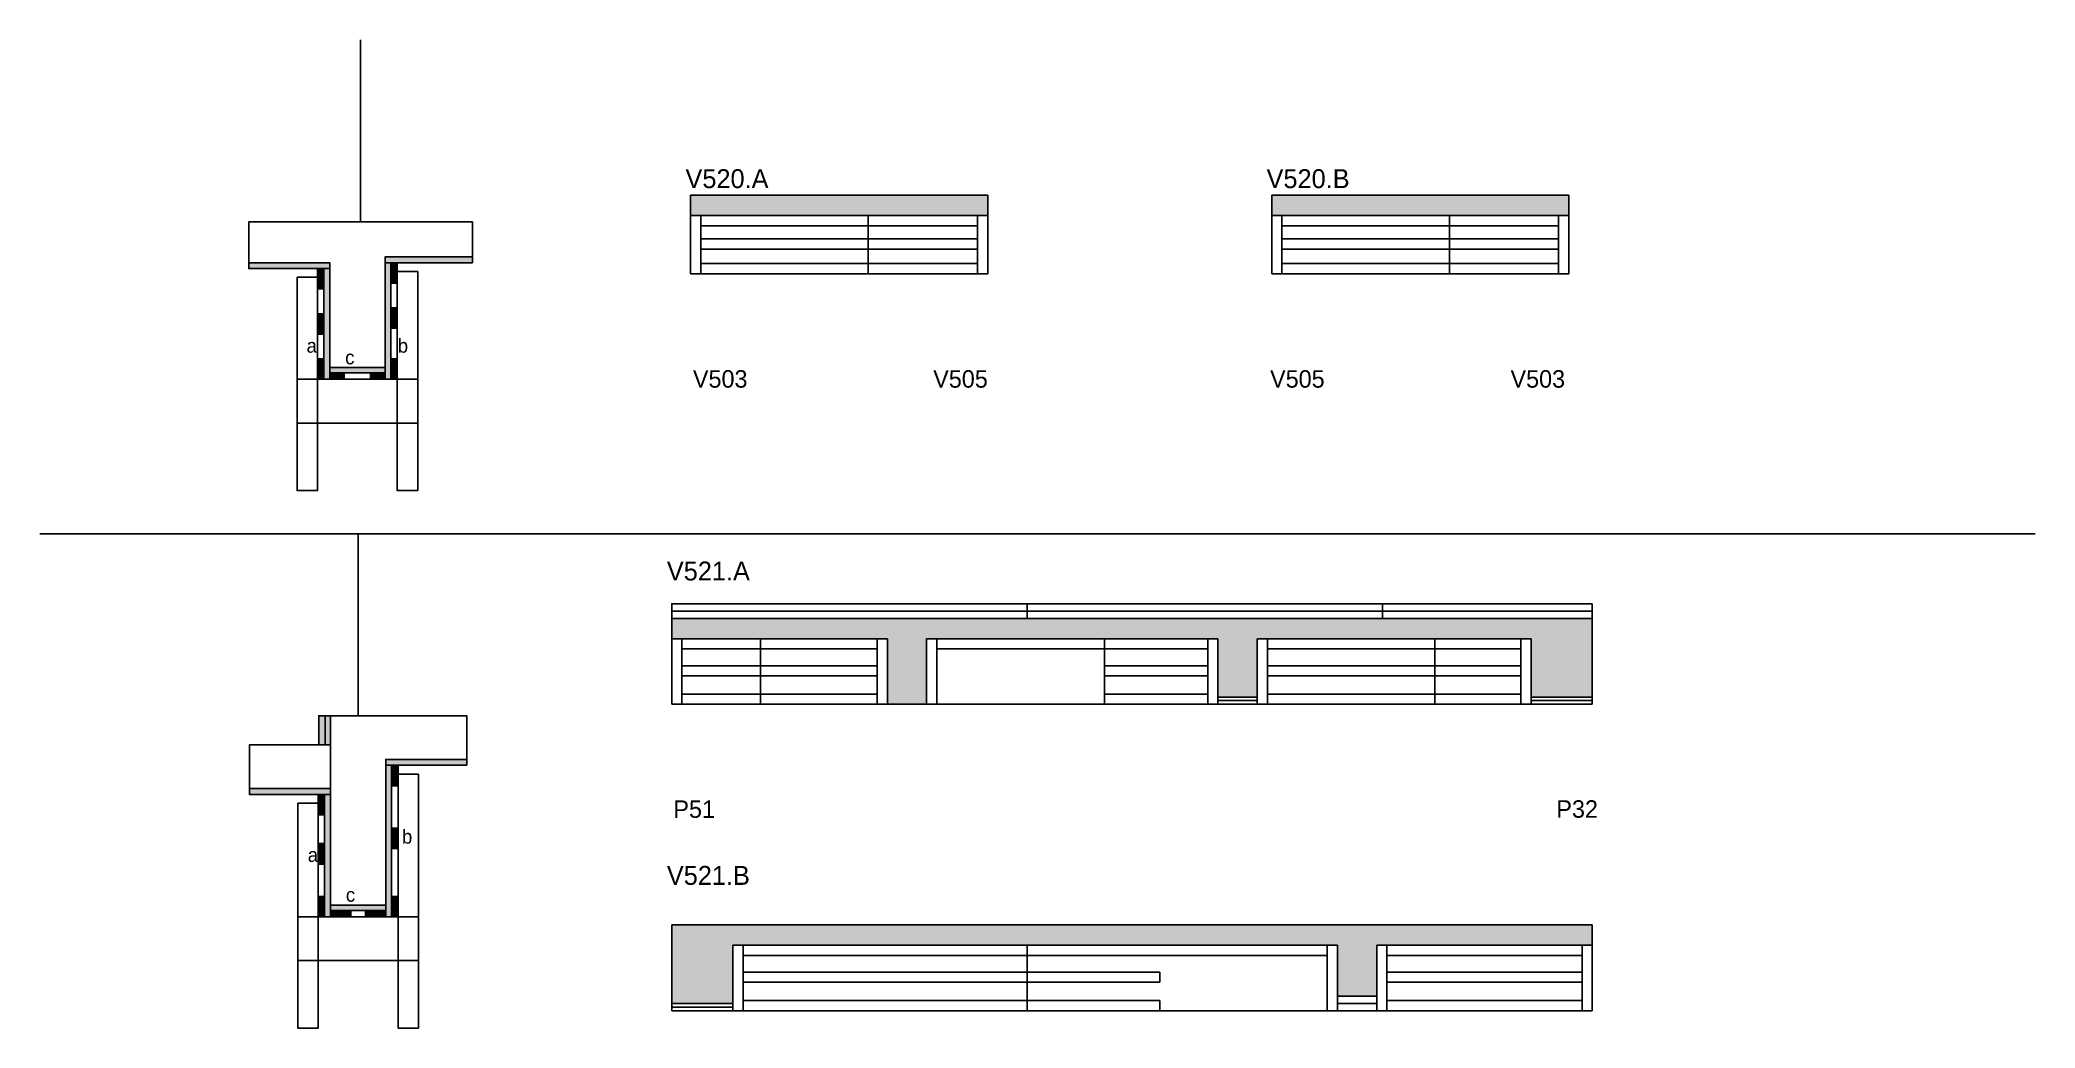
# Model space of a CAD drawing. Header units: metres. Extents: x 6563 to 7933, y 5242 to 5921.
import ezdxf

# ---------------------------------------------------------------- set-up
doc = ezdxf.new("R2010")
doc.units = ezdxf.units.M
for name, color, linetype in [('5', 7, 'Continuous'), ('CONCRETO', 7, 'Continuous'), ('COTA', 7, 'Continuous'), ('detalhes', 7, 'Continuous'), ('Hachura', 7, 'Continuous'), ('Madeira', 7, 'Continuous'), ('Painéis', 7, 'Continuous'), ('SARR_2.2x7', 7, 'Continuous'), ('SARR_3.5x7', 7, 'Continuous'), ('Texto Seção', 7, 'Continuous')]:
    doc.layers.add(name, color=color, linetype=linetype)

msp = doc.modelspace()

# ---------------------------------------------------------------- hatches: boundary and pattern name
at = {"layer": 'COTA'}
h = msp.add_hatch(color=7, dxfattribs=at)
h.dxf.hatch_style = 1
h.paths.add_polyline_path([(7213.5, 5814.1), (7009.5, 5814.1), (7009.5, 5814.1), (7009.5, 5800.1), (7009.5, 5800.1), (7213.5, 5800.1), (7213.5, 5800.1), (7213.5, 5814.1)])
h = msp.add_hatch(color=7, dxfattribs=at)
h.dxf.hatch_style = 1
h.paths.add_polyline_path([(7612.5, 5814.1), (7408.5, 5814.1), (7408.5, 5814.1), (7408.5, 5800.1), (7408.5, 5800.1), (7612.5, 5800.1), (7612.5, 5800.1), (7612.5, 5814.1)])
h = msp.add_hatch(color=7, dxfattribs=at)
h.dxf.hatch_style = 1
h.paths.add_polyline_path([(7628.6, 5523.5), (7398.6, 5523.5), (7398.6, 5523.5), (7240.6, 5523.5), (7240.6, 5523.5), (6996.6, 5523.5), (6996.6, 5523.5), (6996.6, 5509.5), (6996.6, 5509.5), (7144.6, 5509.5), (7144.6, 5509.5), (7144.6, 5464.5), (7144.6, 5464.5), (7171.6, 5464.5), (7171.6, 5464.5), (7171.6, 5509.5), (7171.6, 5509.5), (7371.6, 5509.5), (7371.6, 5509.5), (7371.6, 5469.5), (7371.6, 5469.5), (7398.6, 5469.5), (7398.6, 5469.5), (7398.6, 5509.5), (7398.6, 5509.5), (7586.6, 5509.5), (7586.6, 5509.5), (7586.6, 5469.5), (7586.6, 5469.5), (7628.6, 5469.5), (7628.6, 5469.5), (7628.6, 5509.5), (7628.6, 5509.5), (7628.6, 5523.5)])
h.paths.add_polyline_path([(7375, 5523.5), (7396, 5523.5), (7396, 5523.5), (7396, 5523.2), (7396, 5523.2), (7375, 5523.2), (7375, 5523.2), (7375, 5523.5)])
h = msp.add_hatch(color=7, dxfattribs=at)
h.dxf.hatch_style = 1
h.paths.add_polyline_path([(7250.2, 5313.1), (7229.3, 5313.1), (7229.3, 5313.1), (7229.3, 5312.8), (7229.3, 5312.8), (7250.2, 5312.8), (7250.2, 5312.8), (7250.2, 5313.1)])
h.paths.add_polyline_path([(7453.6, 5299.1), (7038.6, 5299.1), (7038.6, 5299.1), (7038.6, 5259.1), (7038.6, 5259.1), (6996.6, 5259.1), (6996.6, 5259.1), (6996.6, 5299.1), (6996.6, 5299.1), (6996.6, 5313.1), (6996.6, 5313.1), (7628.6, 5313.1), (7628.6, 5313.1), (7628.6, 5299.1), (7628.6, 5299.1), (7480.6, 5299.1), (7480.6, 5299.1), (7480.6, 5264.1), (7480.6, 5264.1), (7453.6, 5264.1), (7453.6, 5264.1), (7453.6, 5299.1)])
at = {"layer": 'Hachura'}
h = msp.add_hatch(color=7, dxfattribs=at)
h.dxf.hatch_style = 1
h.paths.add_polyline_path([(6859.7, 5767.7), (6859.7, 5771.7), (6859.7, 5771.7), (6799.7, 5771.7), (6799.7, 5771.7), (6799.7, 5767.7), (6799.7, 5767.7), (6859.7, 5767.7)])
h = msp.add_hatch(color=7, dxfattribs=at)
h.dxf.hatch_style = 1
h.paths.add_polyline_path([(6761.7, 5763.7), (6761.7, 5767.7), (6761.7, 5767.7), (6706.1, 5767.7), (6706.1, 5767.7), (6706.1, 5763.7), (6706.1, 5763.7), (6761.7, 5763.7)])
h = msp.add_hatch(color=7, dxfattribs=at)
h.dxf.hatch_style = 1
h.paths.add_polyline_path([(6753.3, 5749.7), (6757.7, 5749.7), (6757.7, 5749.7), (6757.7, 5763.7), (6757.7, 5763.7), (6753.3, 5763.7), (6753.3, 5763.7), (6753.3, 5749.7)])
h = msp.add_hatch(color=7, dxfattribs=at)
h.dxf.hatch_style = 1
h.paths.add_polyline_path([(6757.7, 5765.7), (6761.7, 5765.7), (6761.7, 5765.7), (6761.7, 5687.7), (6761.7, 5687.7), (6757.7, 5687.7), (6757.7, 5687.7), (6757.7, 5765.7)])
h = msp.add_hatch(color=7, dxfattribs=at)
h.dxf.hatch_style = 1
h.paths.add_polyline_path([(6803.7, 5767.7), (6799.7, 5767.7), (6799.7, 5767.7), (6799.7, 5687.7), (6799.7, 5687.7), (6803.7, 5687.7), (6803.7, 5687.7), (6803.7, 5767.7)])
h = msp.add_hatch(color=7, dxfattribs=at)
h.dxf.hatch_style = 1
h.paths.add_polyline_path([(6808.1, 5753.7), (6803.7, 5753.7), (6803.7, 5753.7), (6803.7, 5767.7), (6803.7, 5767.7), (6808.1, 5767.7), (6808.1, 5767.7), (6808.1, 5753.7)])
h = msp.add_hatch(color=7, dxfattribs=at)
h.dxf.hatch_style = 1
h.paths.add_polyline_path([(6753.3, 5718.7), (6757.7, 5718.7), (6757.7, 5718.7), (6757.7, 5732.7), (6757.7, 5732.7), (6753.3, 5732.7), (6753.3, 5732.7), (6753.3, 5718.7)])
h = msp.add_hatch(color=7, dxfattribs=at)
h.dxf.hatch_style = 1
h.paths.add_polyline_path([(6808.1, 5722.7), (6803.7, 5722.7), (6803.7, 5722.7), (6803.7, 5736.7), (6803.7, 5736.7), (6808.1, 5736.7), (6808.1, 5736.7), (6808.1, 5722.7)])
h = msp.add_hatch(color=7, dxfattribs=at)
h.dxf.hatch_style = 1
h.paths.add_polyline_path([(6753.3, 5687.7), (6757.7, 5687.7), (6757.7, 5687.7), (6757.7, 5701.7), (6757.7, 5701.7), (6753.3, 5701.7), (6753.3, 5701.7), (6753.3, 5687.7)])
h = msp.add_hatch(color=7, dxfattribs=at)
h.dxf.hatch_style = 1
h.paths.add_polyline_path([(6808.1, 5687.7), (6803.7, 5687.7), (6803.7, 5687.7), (6803.7, 5701.7), (6803.7, 5701.7), (6808.1, 5701.7), (6808.1, 5701.7), (6808.1, 5687.7)])
h = msp.add_hatch(color=7, dxfattribs=at)
h.dxf.hatch_style = 1
h.paths.add_polyline_path([(6799.7, 5692.1), (6799.7, 5695.7), (6799.7, 5695.7), (6761.7, 5695.7), (6761.7, 5695.7), (6761.7, 5692.1), (6761.7, 5692.1), (6799.7, 5692.1)])
h = msp.add_hatch(color=7, dxfattribs=at)
h.dxf.hatch_style = 1
h.paths.add_polyline_path([(6761.7, 5687.7), (6761.7, 5692.1), (6761.7, 5692.1), (6771.7, 5692.1), (6771.7, 5692.1), (6771.7, 5687.7), (6771.7, 5687.7), (6761.7, 5687.7)])
h = msp.add_hatch(color=7, dxfattribs=at)
h.dxf.hatch_style = 1
h.paths.add_polyline_path([(6799.7, 5687.7), (6799.7, 5692.1), (6799.7, 5692.1), (6789.7, 5692.1), (6789.7, 5692.1), (6789.7, 5687.7), (6789.7, 5687.7), (6799.7, 5687.7)])
h = msp.add_hatch(color=7, dxfattribs=at)
h.dxf.hatch_style = 1
h.paths.add_polyline_path([(6754.2, 5436.6), (6758.6, 5436.6), (6758.6, 5436.6), (6758.6, 5456.6), (6758.6, 5456.6), (6754.2, 5456.6), (6754.2, 5456.6), (6754.2, 5436.6)])
h = msp.add_hatch(color=7, dxfattribs=at)
h.dxf.hatch_style = 1
h.paths.add_polyline_path([(6758.6, 5456.6), (6762.2, 5456.6), (6762.2, 5456.6), (6762.2, 5436.6), (6762.2, 5436.6), (6758.6, 5436.6), (6758.6, 5436.6), (6758.6, 5456.6)])
h = msp.add_hatch(color=7, dxfattribs=at)
h.dxf.hatch_style = 1
h.paths.add_polyline_path([(6804.2, 5426.6), (6800.2, 5426.6), (6800.2, 5426.6), (6800.2, 5318.6), (6800.2, 5318.6), (6804.2, 5318.6), (6804.2, 5318.6), (6804.2, 5426.6)])
h = msp.add_hatch(color=7, dxfattribs=at)
h.dxf.hatch_style = 1
h.paths.add_polyline_path([(6855.8, 5422.6), (6855.8, 5426.6), (6855.8, 5426.6), (6800.2, 5426.6), (6800.2, 5426.6), (6800.2, 5422.6), (6800.2, 5422.6), (6855.8, 5422.6)])
h = msp.add_hatch(color=7, dxfattribs=at)
h.dxf.hatch_style = 1
h.paths.add_polyline_path([(6808.6, 5408.6), (6804.2, 5408.6), (6804.2, 5408.6), (6804.2, 5422.6), (6804.2, 5422.6), (6808.6, 5422.6), (6808.6, 5422.6), (6808.6, 5408.6)])
h = msp.add_hatch(color=7, dxfattribs=at)
h.dxf.hatch_style = 1
h.paths.add_polyline_path([(6762.2, 5402.6), (6762.2, 5406.6), (6762.2, 5406.6), (6706.6, 5406.6), (6706.6, 5406.6), (6706.6, 5402.6), (6706.6, 5402.6), (6762.2, 5402.6)])
h = msp.add_hatch(color=7, dxfattribs=at)
h.dxf.hatch_style = 1
h.paths.add_polyline_path([(6753.8, 5388.6), (6758.2, 5388.6), (6758.2, 5388.6), (6758.2, 5402.6), (6758.2, 5402.6), (6753.8, 5402.6), (6753.8, 5402.6), (6753.8, 5388.6)])
h = msp.add_hatch(color=7, dxfattribs=at)
h.dxf.hatch_style = 1
h.paths.add_polyline_path([(6762.2, 5406.6), (6758.2, 5406.6), (6758.2, 5406.6), (6758.2, 5318.6), (6758.2, 5318.6), (6762.2, 5318.6), (6762.2, 5318.6), (6762.2, 5406.6)])
h = msp.add_hatch(color=7, dxfattribs=at)
h.dxf.hatch_style = 1
h.paths.add_polyline_path([(6808.6, 5365.5), (6804.2, 5365.5), (6804.2, 5365.5), (6804.2, 5379.5), (6804.2, 5379.5), (6808.6, 5379.5), (6808.6, 5379.5), (6808.6, 5365.5)])
h = msp.add_hatch(color=7, dxfattribs=at)
h.dxf.hatch_style = 1
h.paths.add_polyline_path([(6753.8, 5354.8), (6758.2, 5354.8), (6758.2, 5354.8), (6758.2, 5368.8), (6758.2, 5368.8), (6753.8, 5368.8), (6753.8, 5368.8), (6753.8, 5354.8)])
h = msp.add_hatch(color=7, dxfattribs=at)
h.dxf.hatch_style = 1
h.paths.add_polyline_path([(6753.8, 5318.6), (6758.2, 5318.6), (6758.2, 5318.6), (6758.2, 5332.6), (6758.2, 5332.6), (6753.8, 5332.6), (6753.8, 5332.6), (6753.8, 5318.6)])
h = msp.add_hatch(color=7, dxfattribs=at)
h.dxf.hatch_style = 1
h.paths.add_polyline_path([(6808.6, 5318.6), (6804.2, 5318.6), (6804.2, 5318.6), (6804.2, 5332.6), (6804.2, 5332.6), (6808.6, 5332.6), (6808.6, 5332.6), (6808.6, 5318.6)])
h = msp.add_hatch(color=7, dxfattribs=at)
h.dxf.hatch_style = 1
h.paths.add_polyline_path([(6800.2, 5323), (6800.2, 5326.6), (6800.2, 5326.6), (6762.2, 5326.6), (6762.2, 5326.6), (6762.2, 5323), (6762.2, 5323), (6800.2, 5323)])
h = msp.add_hatch(color=7, dxfattribs=at)
h.dxf.hatch_style = 1
h.paths.add_polyline_path([(6762.2, 5318.6), (6762.2, 5323), (6762.2, 5323), (6776.2, 5323), (6776.2, 5323), (6776.2, 5318.6), (6776.2, 5318.6), (6762.2, 5318.6)])
h = msp.add_hatch(color=7, dxfattribs=at)
h.dxf.hatch_style = 1
h.paths.add_polyline_path([(6800.2, 5318.6), (6800.2, 5323), (6800.2, 5323), (6786.2, 5323), (6786.2, 5323), (6786.2, 5318.6), (6786.2, 5318.6), (6800.2, 5318.6)])

# ---------------------------------------------------------------- linework, layer by layer
at = {"layer": 'CONCRETO', "color": 7, "lineweight": 25}
for points in [[(6706.1, 5767.7), (6706.1, 5795.7), (6859.7, 5795.7), (6859.7, 5771.7), (6799.7, 5771.7), (6799.7, 5695.7), (6761.7, 5695.7), (6761.7, 5767.7)], [(6855.8, 5426.6), (6855.8, 5456.6), (6800.2, 5456.6), (6800.2, 5456.6), (6762.2, 5456.6), (6762.2, 5326.6), (6800.2, 5326.6), (6800.2, 5426.6)]]:
    msp.add_lwpolyline(points, close=True, dxfattribs=at)
msp.add_lwpolyline([(6800.2, 5422.6), (6800.2, 5326.6), (6762.2, 5326.6), (6762.2, 5406.6), (6706.6, 5406.6), (6706.6, 5436.6), (6762.2, 5436.6), (6762.2, 5456.6), (6800.2, 5456.6)], dxfattribs=at)
at = {"layer": 'COTA', "color": 7, "lineweight": 25}
for p, q in [((7009.5, 5814.1), (7009.5, 5800.1)), ((7213.5, 5814.1), (7009.5, 5814.1)), ((7213.5, 5814.1), (7213.5, 5800.1)), ((7408.5, 5814.1), (7408.5, 5800.1)), ((7612.5, 5814.1), (7408.5, 5814.1)), ((7612.5, 5814.1), (7612.5, 5800.1)), ((6562.7, 5581.6), (7932.7, 5581.6)), ((6996.6, 5509.5), (6996.6, 5523.5)), ((7628.6, 5523.5), (7628.6, 5469.5)), ((6996.6, 5313.1), (6996.6, 5259.1)), ((7628.6, 5313.1), (6996.6, 5313.1)), ((7628.6, 5299.1), (7628.6, 5313.1))]:
    msp.add_line(p, q, dxfattribs=at)
at = {"layer": 'Defpoints', "color": 7, "lineweight": 25}
for p, q in [((6782.9, 5795.7), (6782.9, 5920.7)), ((6781.2, 5456.6), (6781.2, 5581.6))]:
    msp.add_line(p, q, dxfattribs=at)
at = {"layer": 'Madeira', "color": 7, "lineweight": 25}
for points in [[(6753.3, 5749.7), (6757.7, 5749.7), (6757.7, 5763.7), (6753.3, 5763.7)], [(6808.1, 5753.7), (6803.7, 5753.7), (6803.7, 5767.7), (6808.1, 5767.7)], [(6753.3, 5718.7), (6757.7, 5718.7), (6757.7, 5732.7), (6753.3, 5732.7)], [(6808.1, 5722.7), (6803.7, 5722.7), (6803.7, 5736.7), (6808.1, 5736.7)], [(6753.3, 5687.7), (6757.7, 5687.7), (6757.7, 5701.7), (6753.3, 5701.7)], [(6808.1, 5687.7), (6803.7, 5687.7), (6803.7, 5701.7), (6808.1, 5701.7)], [(6761.7, 5687.7), (6761.7, 5692.1), (6771.7, 5692.1), (6771.7, 5687.7)], [(6799.7, 5687.7), (6799.7, 5692.1), (6789.7, 5692.1), (6789.7, 5687.7)], [(6754.2, 5436.6), (6758.6, 5436.6), (6758.6, 5456.6), (6754.2, 5456.6)], [(6808.6, 5408.6), (6804.2, 5408.6), (6804.2, 5422.6), (6808.6, 5422.6)], [(6753.8, 5388.6), (6758.2, 5388.6), (6758.2, 5402.6), (6753.8, 5402.6)], [(6808.6, 5365.5), (6804.2, 5365.5), (6804.2, 5379.5), (6808.6, 5379.5)], [(6753.8, 5354.8), (6758.2, 5354.8), (6758.2, 5368.8), (6753.8, 5368.8)], [(6753.8, 5318.6), (6758.2, 5318.6), (6758.2, 5332.6), (6753.8, 5332.6)], [(6808.6, 5318.6), (6804.2, 5318.6), (6804.2, 5332.6), (6808.6, 5332.6)], [(6762.2, 5318.6), (6762.2, 5323), (6776.2, 5323), (6776.2, 5318.6)], [(6800.2, 5318.6), (6800.2, 5323), (6786.2, 5323), (6786.2, 5318.6)]]:
    msp.add_lwpolyline(points, close=True, dxfattribs=at)
at = {"layer": 'Painéis', "color": 7, "lineweight": 25}
for p, q in [((7009.5, 5800.1), (7213.5, 5800.1)), ((7009.5, 5760.1), (7009.5, 5800.1)), ((7131.5, 5760.1), (7131.5, 5800.1)), ((7213.5, 5760.1), (7213.5, 5800.1)), ((7408.5, 5800.1), (7612.5, 5800.1)), ((7408.5, 5760.1), (7408.5, 5800.1)), ((7530.5, 5760.1), (7530.5, 5800.1)), ((7612.5, 5760.1), (7612.5, 5800.1)), ((7009.5, 5760.1), (7213.5, 5760.1)), ((7408.5, 5760.1), (7612.5, 5760.1)), ((7240.6, 5533.5), (7240.6, 5523.5)), ((7484.6, 5533.5), (7484.6, 5523.5)), ((7628.6, 5523.5), (7628.6, 5533.5)), ((6996.6, 5509.5), (7144.6, 5509.5)), ((6996.6, 5464.5), (6996.6, 5509.5)), ((7057.6, 5464.5), (7057.6, 5509.5)), ((7144.6, 5509.5), (7144.6, 5464.5)), ((7171.6, 5509.5), (7371.6, 5509.5)), ((7171.6, 5464.5), (7171.6, 5509.5)), ((7293.6, 5464.5), (7293.6, 5509.5)), ((7371.6, 5509.5), (7371.6, 5469.5)), ((7398.6, 5509.5), (7586.6, 5509.5)), ((7398.6, 5464.5), (7398.6, 5509.5)), ((7520.6, 5464.5), (7520.6, 5509.5)), ((7586.6, 5509.5), (7586.6, 5464.5)), ((7398.6, 5469.5), (7371.6, 5469.5)), ((7398.6, 5464.5), (7398.6, 5469.5)), ((7586.6, 5469.5), (7628.6, 5469.5)), ((7628.6, 5469.5), (7628.6, 5464.5)), ((6996.6, 5464.5), (7144.6, 5464.5)), ((7144.6, 5464.5), (7171.6, 5464.5)), ((7171.6, 5464.5), (7371.6, 5464.5)), ((7371.6, 5464.5), (7398.6, 5464.5)), ((7398.6, 5464.5), (7586.6, 5464.5)), ((7628.6, 5464.5), (7586.6, 5464.5)), ((7453.6, 5299.1), (7038.6, 5299.1)), ((7038.6, 5299.1), (7038.6, 5259.1)), ((7240.6, 5299.1), (7240.6, 5254.1)), ((7453.6, 5254.1), (7453.6, 5299.1)), ((7628.6, 5299.1), (7480.6, 5299.1)), ((7480.6, 5299.1), (7480.6, 5264.1)), ((7628.6, 5254.1), (7628.6, 5299.1)), ((7480.6, 5264.1), (7453.6, 5264.1)), ((6996.6, 5259.1), (6996.6, 5254.1)), ((7038.6, 5259.1), (6996.6, 5259.1)), ((6996.6, 5254.1), (7038.6, 5254.1)), ((7038.6, 5254.1), (6996.6, 5254.1)), ((7453.6, 5254.1), (7038.6, 5254.1)), ((7038.6, 5254.1), (7038.6, 5254.1)), ((7480.6, 5254.1), (7453.6, 5254.1)), ((7628.6, 5254.1), (7480.6, 5254.1))]:
    msp.add_line(p, q, dxfattribs=at)
for points in [[(6859.7, 5767.7), (6859.7, 5771.7), (6799.7, 5771.7), (6799.7, 5767.7)], [(6761.7, 5763.7), (6761.7, 5767.7), (6706.1, 5767.7), (6706.1, 5763.7)], [(6757.7, 5763.7), (6761.7, 5763.7), (6761.7, 5687.7), (6757.7, 5687.7)], [(6803.7, 5767.7), (6799.7, 5767.7), (6799.7, 5687.7), (6803.7, 5687.7)], [(6799.7, 5692.1), (6799.7, 5695.7), (6761.7, 5695.7), (6761.7, 5692.1)], [(6758.6, 5456.6), (6762.2, 5456.6), (6762.2, 5436.6), (6758.6, 5436.6)], [(6855.8, 5422.6), (6855.8, 5426.6), (6800.2, 5426.6), (6800.2, 5422.6)], [(6804.2, 5422.6), (6800.2, 5422.6), (6800.2, 5318.6), (6804.2, 5318.6)], [(6762.2, 5402.6), (6762.2, 5406.6), (6706.6, 5406.6), (6706.6, 5402.6)], [(6758.2, 5402.6), (6762.2, 5402.6), (6762.2, 5318.6), (6758.2, 5318.6)], [(6800.2, 5323), (6800.2, 5326.6), (6762.2, 5326.6), (6762.2, 5323)]]:
    msp.add_lwpolyline(points, close=True, dxfattribs=at)
for points in [[(7240.6, 5533.5), (6996.6, 5533.5), (6996.6, 5523.5), (7240.6, 5523.5)], [(7398.6, 5533.5), (7240.6, 5533.5), (7240.6, 5523.5), (7398.6, 5523.5)], [(7628.6, 5533.5), (7398.6, 5533.5)], [(7398.6, 5523.5), (7628.6, 5523.5)]]:
    msp.add_lwpolyline(points, dxfattribs=at)
at = {"layer": 'SARR_2.2x7', "color": 7, "lineweight": 25}
for p, q in [((7016.5, 5760.1), (7016.5, 5800.1)), ((7206.5, 5760.1), (7206.5, 5800.1)), ((7415.5, 5760.1), (7415.5, 5800.1)), ((7605.5, 5760.1), (7605.5, 5800.1)), ((7016.5, 5793.1), (7131.5, 5793.1)), ((7016.5, 5784.1), (7131.5, 5784.1)), ((7131.5, 5793.1), (7206.5, 5793.1)), ((7131.5, 5784.1), (7206.5, 5784.1)), ((7415.5, 5793.1), (7530.5, 5793.1)), ((7415.5, 5784.1), (7530.5, 5784.1)), ((7530.5, 5793.1), (7605.5, 5793.1)), ((7530.5, 5784.1), (7605.5, 5784.1)), ((7016.5, 5777.1), (7131.5, 5777.1)), ((7131.5, 5777.1), (7206.5, 5777.1)), ((7415.5, 5777.1), (7530.5, 5777.1)), ((7530.5, 5777.1), (7605.5, 5777.1)), ((7016.5, 5767.1), (7131.5, 5767.1)), ((7131.5, 5767.1), (7206.5, 5767.1)), ((7415.5, 5767.1), (7530.5, 5767.1)), ((7530.5, 5767.1), (7605.5, 5767.1)), ((6996.6, 5528.5), (7240.6, 5528.5)), ((7240.6, 5528.5), (7484.6, 5528.5)), ((7484.6, 5528.5), (7628.6, 5528.5)), ((7003.6, 5464.5), (7003.6, 5509.5)), ((7137.6, 5464.5), (7137.6, 5509.5)), ((7178.6, 5464.5), (7178.6, 5509.5)), ((7364.6, 5464.5), (7364.6, 5509.5)), ((7405.6, 5464.5), (7405.6, 5509.5)), ((7579.6, 5464.5), (7579.6, 5509.5)), ((7057.6, 5502.5), (7003.6, 5502.5)), ((7137.6, 5502.5), (7057.6, 5502.5)), ((7293.6, 5502.5), (7178.6, 5502.5)), ((7364.6, 5502.5), (7293.6, 5502.5)), ((7520.6, 5502.5), (7405.6, 5502.5)), ((7579.6, 5502.5), (7520.6, 5502.5)), ((7003.6, 5491), (7057.6, 5491)), ((7003.6, 5484), (7057.6, 5484)), ((7057.6, 5491), (7137.6, 5491)), ((7057.6, 5484), (7137.6, 5484)), ((7293.6, 5491), (7364.6, 5491)), ((7293.6, 5484), (7364.6, 5484)), ((7405.6, 5491), (7520.6, 5491)), ((7405.6, 5484), (7520.6, 5484)), ((7520.6, 5491), (7579.6, 5491)), ((7520.6, 5484), (7579.6, 5484)), ((7057.6, 5471.5), (7003.6, 5471.5)), ((7137.6, 5471.5), (7057.6, 5471.5)), ((7364.6, 5471.5), (7293.6, 5471.5)), ((7371.6, 5469.5), (7371.6, 5464.5)), ((7371.6, 5467), (7398.6, 5467)), ((7520.6, 5471.5), (7405.6, 5471.5)), ((7579.6, 5471.5), (7520.6, 5471.5)), ((7586.6, 5464.5), (7586.6, 5469.5)), ((7628.6, 5467), (7586.6, 5467)), ((7045.6, 5254.1), (7045.6, 5299.1)), ((7045.6, 5292.1), (7104.6, 5292.1)), ((7104.6, 5292.1), (7240.6, 5292.1)), ((7240.6, 5292.1), (7446.6, 5292.1)), ((7446.6, 5254.1), (7446.6, 5299.1)), ((7487.6, 5254.1), (7487.6, 5299.1)), ((7487.6, 5292.1), (7621.6, 5292.1)), ((7621.6, 5254.1), (7621.6, 5299.1)), ((7104.6, 5280.6), (7045.6, 5280.6)), ((7240.6, 5280.6), (7104.6, 5280.6)), ((7331.6, 5280.6), (7240.6, 5280.6)), ((7331.6, 5273.6), (7331.6, 5280.6)), ((7621.6, 5280.6), (7487.6, 5280.6)), ((7104.6, 5273.6), (7045.6, 5273.6)), ((7045.6, 5261.1), (7104.6, 5261.1)), ((7240.6, 5273.6), (7104.6, 5273.6)), ((7104.6, 5261.1), (7240.6, 5261.1)), ((7331.6, 5273.6), (7240.6, 5273.6)), ((7240.6, 5261.1), (7331.6, 5261.1)), ((7331.6, 5254.1), (7331.6, 5261.1)), ((7480.6, 5264.1), (7480.6, 5254.1)), ((7621.6, 5273.6), (7487.6, 5273.6)), ((7487.6, 5261.1), (7621.6, 5261.1)), ((6996.6, 5256.6), (7038.6, 5256.6)), ((6996.6, 5254.1), (6996.6, 5254.1)), ((7038.6, 5259.1), (7038.6, 5254.1)), ((7480.6, 5259.1), (7453.6, 5259.1))]:
    msp.add_line(p, q, dxfattribs=at)
at = {"layer": 'SARR_3.5x7', "color": 7, "lineweight": 25}
for points in [[(6739.3, 5757.7), (6753.3, 5757.7), (6753.3, 5611.2), (6739.3, 5611.2)], [(6822.1, 5761.7), (6808.1, 5761.7), (6808.1, 5611.2), (6822.1, 5611.2)], [(6739.3, 5687.7), (6822.1, 5687.7), (6822.1, 5657.6), (6739.3, 5657.6)], [(6822.6, 5416.6), (6808.6, 5416.6), (6808.6, 5242.2), (6822.6, 5242.2)], [(6739.8, 5396.6), (6753.8, 5396.6), (6753.8, 5242.2), (6739.8, 5242.2)], [(6739.8, 5318.6), (6822.6, 5318.6), (6822.6, 5288.6), (6739.8, 5288.6)]]:
    msp.add_lwpolyline(points, close=True, dxfattribs=at)

# ---------------------------------------------------------------- texts
at = {"layer": '5', "color": 7, "lineweight": 25}
for s, p in [('V503', (7011.1, 5681.9)), ('V505', (7176.1, 5681.9)), ('V505', (7407.4, 5681.9)), ('V503', (7572.5, 5681.9)), ('P51', (6997.7, 5386.5)), ('P32', (7604, 5386.6))]:
    msp.add_text(s, height=12, dxfattribs=at).set_placement(p)
at = {"layer": 'detalhes', "color": 7, "lineweight": 25}
for s, p in [('a', (6745.8, 5705.9)), ('b', (6808.4, 5705.9)), ('c', (6772.3, 5697.9)), ('b', (6811.3, 5368.8)), ('a', (6746.6, 5356.3)), ('c', (6772.8, 5328.9))]:
    msp.add_text(s, height=9.6, dxfattribs=at).set_placement(p)
at = {"layer": 'Texto Seção', "color": 7, "lineweight": 25}
for s, p in [('V520.A', (7006, 5818.9)), ('V520.B', (7405, 5818.9)), ('V521.A', (6993.2, 5549.5)), ('V521.B', (6993.2, 5340.5))]:
    msp.add_text(s, height=13, dxfattribs=at).set_placement(p)

doc.saveas('drawing.dxf')
